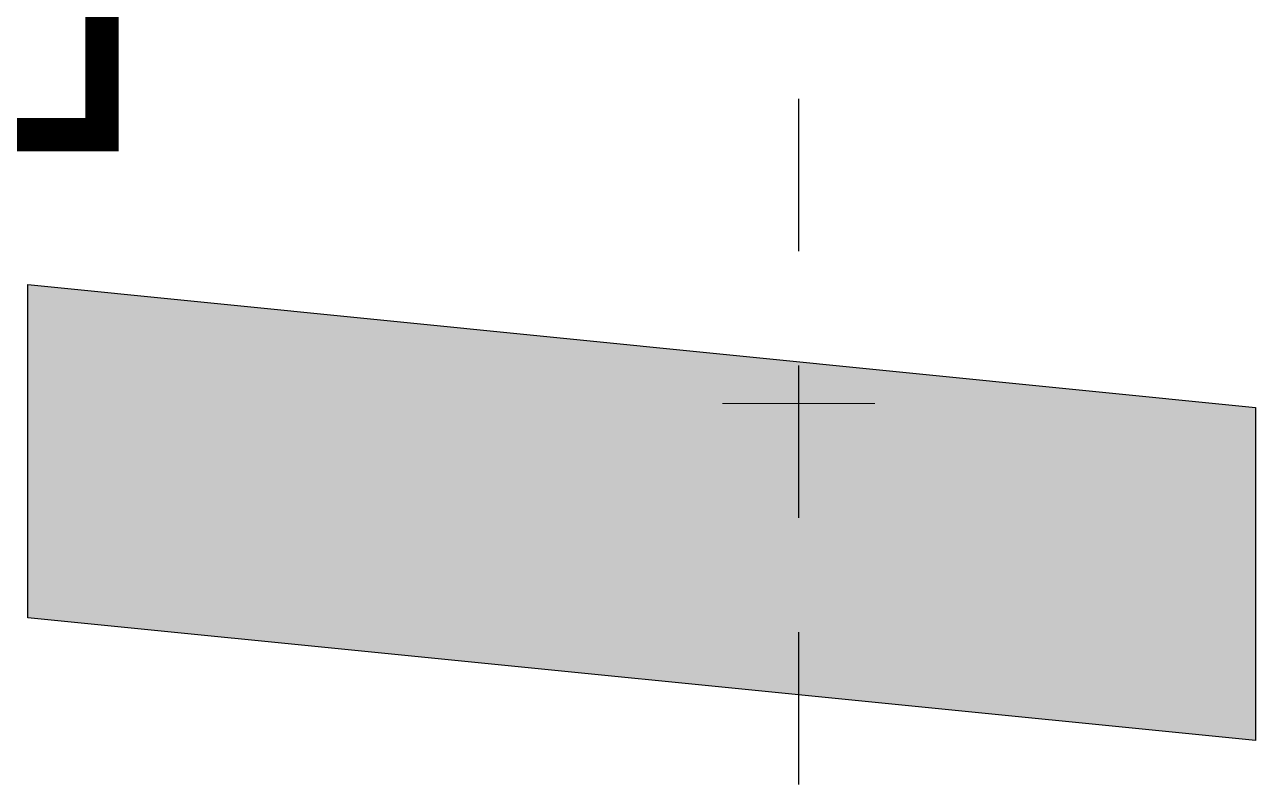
# Model space of a CAD drawing. Header units: millimetres. Extents: x 0 to 306, y 0 to 210.
# Drawn here: x 146.72 to 179.06, y 70 to 89.95 of the extents above; entities that cross this region are included whole.
import ezdxf

# ---------------------------------------------------------------- set-up
doc = ezdxf.new("R2010")
doc.units = ezdxf.units.MM
doc.layers.add('GLUE', color=1, linetype='Continuous')
doc.layers.add('SFR', color=7, linetype='Continuous')

msp = doc.modelspace()

# ---------------------------------------------------------------- hatches: boundary and pattern name
at = {"layer": 'SFR', "true_color": 0x000000}
h = msp.add_hatch(color=7, dxfattribs=at)
h.dxf.hatch_style = 1
h.paths.add_polyline_path([(179.058, 71.149), (146.808, 74.375), (146.808, 83.125), (179.058, 79.9), (179.058, 71.149)])

# ---------------------------------------------------------------- linework, layer by layer
at = {"layer": 'GLUE', "color": 1, "lineweight": 25}
for p, q in [((167.058, 84), (167.058, 88)), ((167.058, 77), (167.058, 81)), ((167.058, 70), (167.058, 74))]:
    msp.add_line(p, q, dxfattribs=at)
at = {"layer": 'GLUE', "color": 1, "lineweight": 18}
msp.add_line((165.058, 80), (169.058, 80), dxfattribs=at)
at = {"layer": 'SFR', "color": 250, "lineweight": 35, "const_width": 0.875}
msp.add_lwpolyline([(148.757, 91), (148.757, 87.063), (144.501, 87.063)], dxfattribs=at)
at = {"layer": 'SFR', "color": 250}
msp.add_lwpolyline([(179.058, 71.149), (146.808, 74.375), (146.808, 83.125), (179.058, 79.9), (179.058, 71.149)], close=True, dxfattribs=at)
at = {"layer": 'SFR', "color": 250, "true_color": 0x000000}
for points in [[(179.058, 71.149), (179.058, 79.9), (146.808, 83.125)], [(146.808, 83.125), (146.808, 74.375), (179.058, 71.149)]]:
    msp.add_solid(points, dxfattribs=at)

doc.saveas('drawing.dxf')
